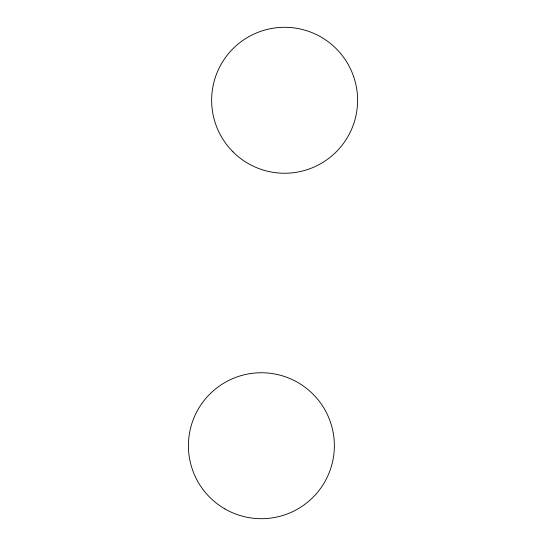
<?xml version="1.0" encoding="UTF-8"?>
<svg xmlns="http://www.w3.org/2000/svg" width="546" height="546" viewBox="0 0 546 546"><rect width="100%" height="100%" fill="white"/><g stroke="black" fill="none" stroke-linecap="round" stroke-linejoin="round"><path stroke-width="0.82" d="M224.897 508.92A72.98 72.98 0 0 0 334.364 445.72A72.98 72.98 0 0 0 224.897 382.521A72.98 72.98 0 0 0 224.897 508.92M233.012 151.877A72.98 72.98 0 0 0 355.105 119.164A72.98 72.98 0 0 0 265.731 29.784A72.98 72.98 0 0 0 233.012 151.877"/></g></svg>
